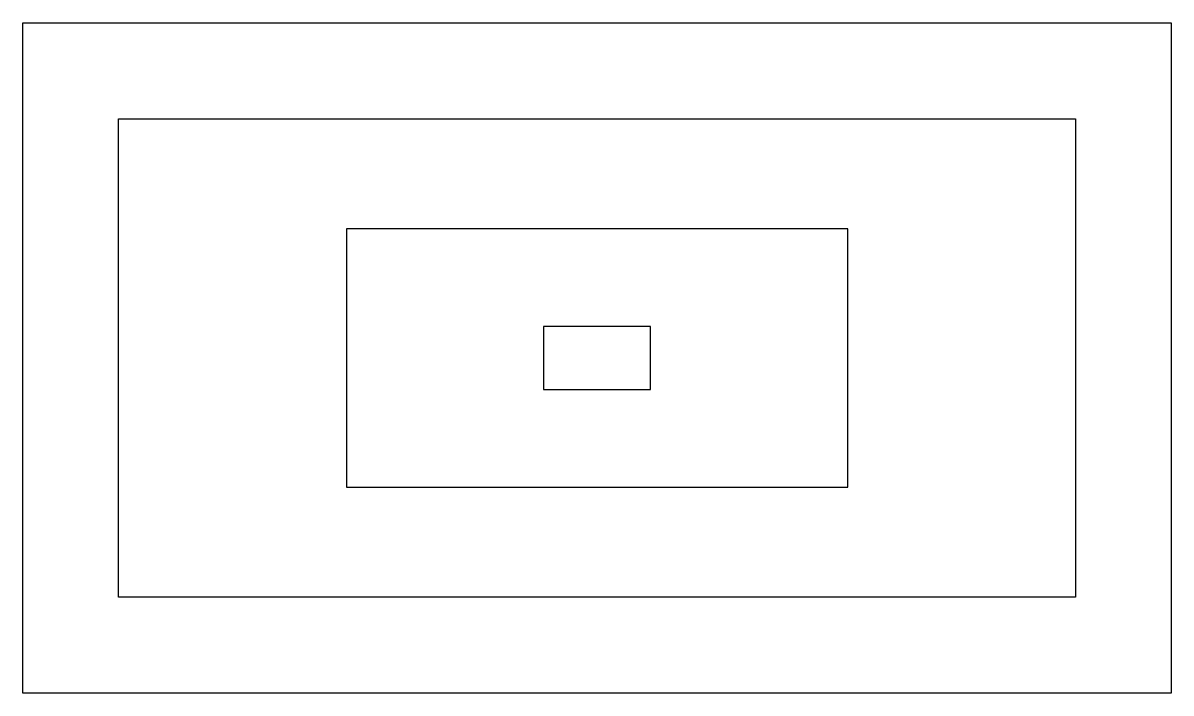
# Model space of a CAD drawing. Header units: millimetres. Extents: x 1.1 to 61.1, y -7.3 to 27.7.
import ezdxf

# ---------------------------------------------------------------- set-up
doc = ezdxf.new("R2010")
doc.units = ezdxf.units.MM
doc.header["$MEASUREMENT"] = 0

msp = doc.modelspace()

# ---------------------------------------------------------------- linework, layer by layer
for p, q in [((1.067, -7.334), (1.067, 27.666)), ((1.067, 27.666), (61.067, 27.666)), ((61.067, 27.666), (61.067, -7.334)), ((6.067, 22.666), (56.067, 22.666)), ((6.067, -2.334), (6.067, 22.666)), ((56.067, 22.666), (56.067, -2.334)), ((44.167, 16.916), (17.967, 16.916)), ((17.967, 16.916), (17.967, 3.416)), ((44.167, 3.416), (44.167, 16.916)), ((33.867, 11.816), (28.267, 11.816)), ((28.267, 11.816), (28.267, 8.516)), ((33.867, 8.516), (33.867, 11.816)), ((28.267, 8.516), (33.867, 8.516)), ((17.967, 3.416), (44.167, 3.416)), ((56.067, -2.334), (6.067, -2.334)), ((61.067, -7.334), (1.067, -7.334))]:
    msp.add_line(p, q)

doc.saveas('drawing.dxf')
